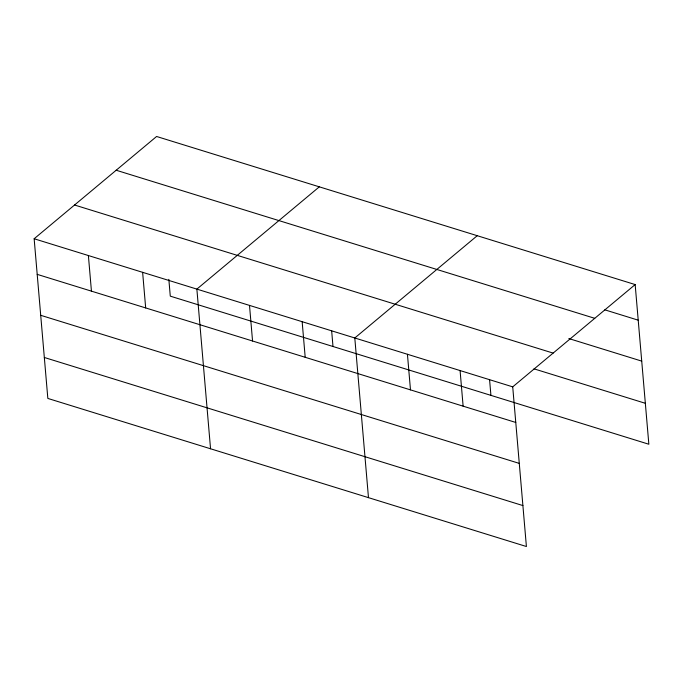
<?xml version="1.0" encoding="UTF-8"?>
<svg xmlns="http://www.w3.org/2000/svg" width="683" height="683" viewBox="0 0 683 683"><rect width="100%" height="100%" fill="white"/><g stroke="black" fill="none" stroke-linecap="round" stroke-linejoin="round"><path stroke-width="1.02" d="M635.164 284.572L512.72 386.851L526.405 546.52L47.836 398.428L34.15 238.76L156.595 136.48L635.164 284.572L648.85 444.24L170.28 296.149L168.846 279.347M319.311 186.835L196.866 289.114L210.552 448.782M477.238 235.703L354.793 337.983L368.478 497.651M604.805 309.834L638.212 320.173M116.187 170.238L594.756 318.321M568.837 338.555L641.721 361.111M74.558 205.011L553.128 353.102M533.978 368.837L645.341 403.294M34.15 238.76L512.72 386.851M37.198 274.361L515.767 422.453M40.715 315.307L519.276 463.39M44.327 357.482L522.896 505.574M489.574 379.62L490.923 395.372M460.077 370.562L463.125 406.163M407.435 354.272L410.483 389.873M331.648 330.751L332.997 346.494M302.151 321.693L305.199 357.294M249.508 305.403L252.556 341.005M142.627 272.329L145.675 307.931M88.389 255.544L91.437 291.146"/></g></svg>
